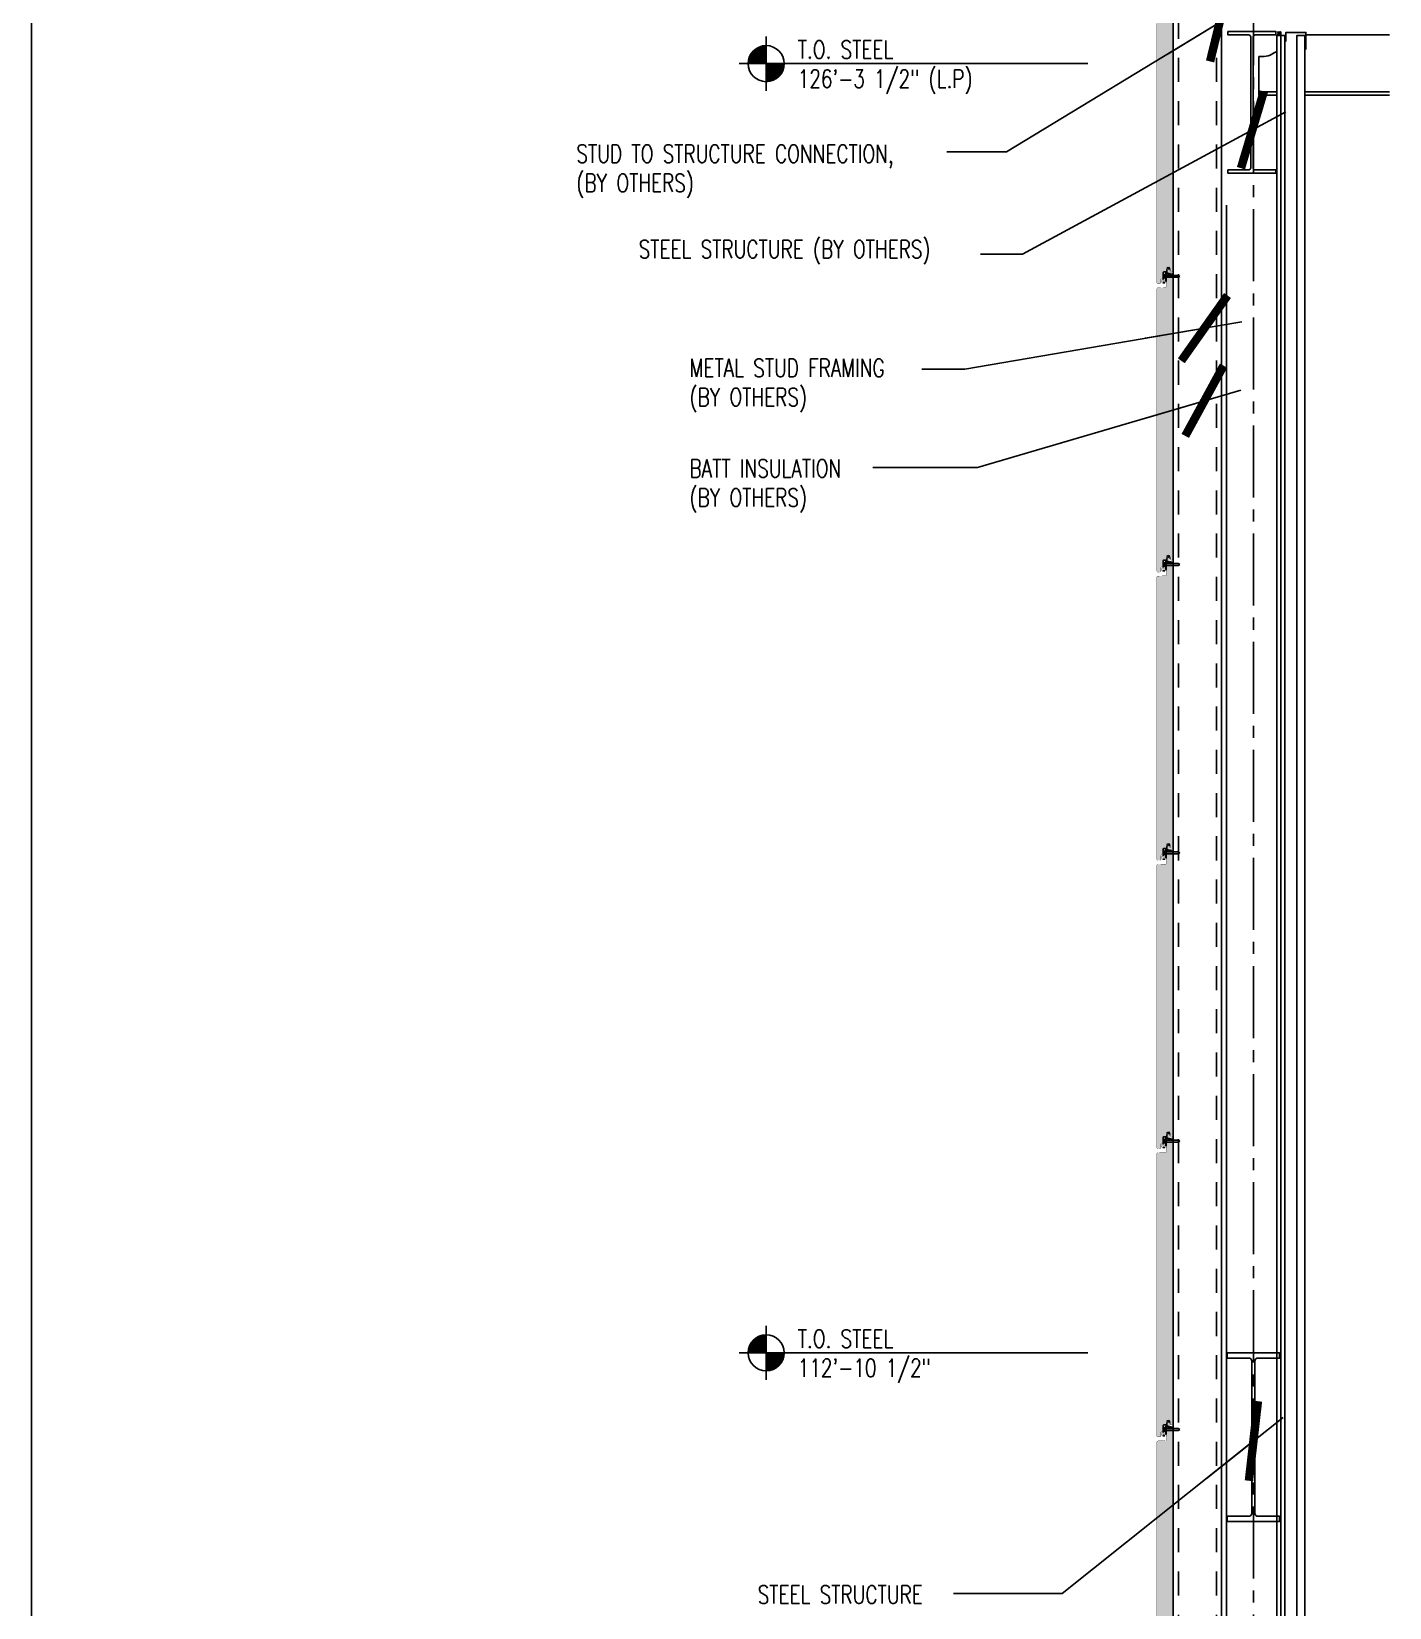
# Model space of a CAD drawing. Header units: inches. Extents: x 0 to 10293, y 0 to 4182.
# Drawn here: x 0 to 169.6, y 3447.3 to 3644.1 of the extents above; entities that cross this region are included whole.
import ezdxf

# ---------------------------------------------------------------- set-up
doc = ezdxf.new("R2010")
doc.units = ezdxf.units.IN
doc.header["$LTSCALE"] = 48
doc.header["$MEASUREMENT"] = 0
doc.linetypes.add('CENTER2', pattern=[1.125, 0.75, -0.125, 0.125, -0.125])
doc.linetypes.add('HIDDEN3', pattern=[0.1125, 0.0625, -0.05])
doc.layers.add('NONE', color=7, linetype='Continuous')
doc.layers.add('PANEL', color=1, linetype='Continuous')
doc.styles.add('NOTATION', font='romans.shx', dxfattribs={"width": 0.75})
doc.dimstyles.new('AVANT$7', dxfattribs={"dimscale": 96, "dimtxt": 0.09375, "dimasz": 0.078125, "dimexe": 0.0625, "dimexo": 0.046875, "dimgap": 0.03125, "dimtad": 0, "dimdec": 3, "dimrnd": 0.125, "dimzin": 15, "dimdsep": 46, "dimlunit": 4, "dimtxsty": 'NOTATION', "dimblk1": 'AVATICK', "dimblk2": 'AVATICK', "dimsah": 1, "dimcen": 0.0625, "dimdle": 0.09375, "dimclrd": 256, "dimclre": 256, "dimclrt": 11, "dimaunit": 1, "dimadec": 0, "dimazin": 0, "dimtfac": 1.5, "dimtdec": 3, "dimtix": 1, "dimtmove": 1, "dimatfit": 3, "dimldrblk": 'AVATICK', "dimfxl": 0, "dimtvp": 1.25, "dimfrac": 2, "dimtolj": 1, "dimtzin": 15, "dimarcsym": 0})

# ---------------------------------------------------------------- blocks, each defined once
blk = doc.blocks.new('W21x57')
at = {"layer": 'NONE', "color": 5, "linetype": 'Continuous', "flags": 128}
blk.add_lwpolyline([(-3.2775, 21.06), (3.2775, 21.06), (3.2775, 20.41), (0.556875, 20.41, 0.4142135624), (0.2025, 20.055625), (0.2025, 1.004375, 0.4142135624), (0.556875, 0.65), (3.2775, 0.65), (3.2775, 0), (-3.2775, 0), (-3.2775, 0.65), (-0.556875, 0.65, 0.4142135624), (-0.2025, 1.004375), (-0.2025, 20.055625, 0.4142135624), (-0.556875, 20.41), (-3.2775, 20.41), (-3.2775, 21.06)], format="xyb", close=True, dxfattribs=at)
blk = doc.blocks.new('W18x35')
at = {"layer": 'NONE', "color": 5, "linetype": 'Continuous', "flags": 128}
blk.add_lwpolyline([(-3, 17.7), (3, 17.7), (3, 17.275), (0.4125, 17.275, 0.41421356), (0.15, 17.0125), (0.15, 0.6875, 0.41421356), (0.4125, 0.425), (3, 0.425), (3, 0), (-3, 0), (-3, 0.425), (-0.4125, 0.425, 0.41421356), (-0.15, 0.6875), (-0.15, 17.0125, 0.41421356), (-0.4125, 17.275), (-3, 17.275), (-3, 17.7)], format="xyb", close=True, dxfattribs=at)
blk = doc.blocks.new('AVATICK')
blk.add_line((-1, 0), (0.631, 0))
at = {"const_width": 0.141}
blk.add_lwpolyline([(0.471, 0.471), (-0.471, -0.471)], dxfattribs=at)
blk = doc.blocks.new('A$C3CA05C21')
at = {"layer": 'PANEL', "const_width": 0.03}
blk.add_lwpolyline([(0.79, 0), (0.79, 1.1, 0.061321), (0.78, 1.15), (0.75, 1.29, -0.061321), (0.74, 1.34), (0.74, 2.6, -0.061321), (0.75, 2.64), (0.78, 2.78, 0.069532), (0.79, 2.84), (0.79, 4.69, 0.414214), (0.57, 4.9), (0.41, 4.9, -0.414214), (0.38, 4.94), (0.38, 5.31, 0.520517), (0.26, 5.4), (0.01, 5.31)], format="xyb", dxfattribs=at)

msp = doc.modelspace()

# ---------------------------------------------------------------- hatches: boundary and pattern name
h = msp.add_hatch()
h.set_pattern_fill('AR-CONC', color=256, scale=2, style=0)
h.set_pattern_definition([(50, (-1309.926, 802.822), (14.345204, -1.255043), [1.5, -16.5]), (355, (-1309.926, 802.822), (-2.77503, 15.04384), [1.2, -13.2]), (100.4514, (-1308.73, 802.717), (11.57019, 13.78879), [1.274804, -14.02284]), (46.1842, (-1309.926, 806.822), (21.34482, -3.31038), [2.25, -24.75]), (96.6356, (-1308.147, 806.546), (18.69325, 19.48236), [1.9122, -21.03426]), (351.1842, (-1309.926, 806.822), (18.69324, 19.48237), [1.8, -19.8]), (21, (-1307.926, 805.822), (11.93814, -8.052378), [1.5, -16.5]), (326, (-1307.926, 805.822), (4.86631, 14.503), [1.2, -13.2]), (71.4514, (-1306.931, 805.15), (16.80445, 6.45061), [1.274804, -14.02284]), (37.5, (-1309.926, 802.8216), (0.243197, 6.657877), [0, -13.04, 0, -13.4, 0, -13.25]), (7.5, (-1309.926, 802.8216), (5.26139, 7.888234), [0, -7.64, 0, -12.74, 0, -5.05]), (327.5, (-1314.386, 802.8216), (10.676449, -0.451097), [0, -5, 0, -15.6, 0, -20.7]), (317.5, (-1316.386, 802.822), (11.663723, 2.0021), [0, -6.5, 0, -10.36, 0, -14.7])])
h.paths.add_polyline_path([(142.24028, 3324.56982), (141.76688, 3324.56982), (141.76688, 3324.46982), (141.57888, 3324.56982), (141.06515, 3324.56982), (141.06515, 3324.57866), (140.81946, 3324.57866), (140.56515, 3324.56982), (140.56515, 3324.57866), (125.08818, 3324.57866), (125.08818, 3320.57866), (142.24028, 3320.57866)])
h.paths.add_polyline_path([(141.41528, 3656.22005), (141.41528, 3323.17866), (149.81528, 3323.17866), (149.81528, 3656.22005)], flags=9)
h.paths.add_polyline_path([(169.61378, 3260.57866), (169.61378, 3276.57866), (159.0529, 3276.57866), (159.0529, 3324.57866), (142.61528, 3324.57866), (142.61528, 3276.57866), (133.0529, 3276.57866), (133.0529, 3260.57866)])
h = msp.add_hatch()
h.set_pattern_fill('AR-SAND', color=256, scale=0.25, style=0)
h.set_pattern_definition([(37.5, (125.98773, 3601.65524), (-0.0157483, 0.481706), [0, -0.38, 0, -0.425, 0, -0.40625]), (7.5, (125.98773, 3601.65524), (0.442444, 0.7055365), [0, -0.205, 0, -0.3425, 0, -0.13125]), (327.5, (125.68023, 3601.65524), (0.7785355, 0.0014148), [0, -0.125, 0, -0.45, 0, -0.5875]), (317.5, (125.6802, 3601.65524), (0.751532, 0.219419), [0, -0.0625, 0, -0.295, 0, -0.3375])])
h.paths.add_polyline_path([(142.56823, 3645.07178), (142.56823, 3646.14195, 0.061321355), (142.56169, 3646.19507), (142.52135, 3646.35641), (142.52135, 3647.6651), (142.56246, 3647.82952, 0.053119255), (142.56779, 3647.87009), (142.56779, 3649.72998, 0.414213562), (142.34979, 3649.94798), (142.16157, 3649.94798), (142.16157, 3650.35493, 0.520516937), (142.03677, 3650.44232), (141.79318, 3650.35371, -0.127242377), (141.78306, 3649.80311), (141.75315, 3649.53678), (141.75315, 3648.85589), (141.75315, 3648.20208, -0.404026226), (141.66243, 3648.10814), (140.68482, 3648.074, 0.404026226), (140.56515, 3647.95008), (140.56515, 3645.03996), (140.56515, 3612.69821, 0.424426586), (140.69346, 3612.57428), (140.94546, 3612.58304, 0.404073765), (141.06515, 3612.70697), (141.06515, 3613.14932, -1), (141.28415, 3613.14932), (141.28415, 3612.99542, 0.199694813), (141.32073, 3612.90747, 2.248166221), (141.35915, 3612.94781), (141.35915, 3613.12707), (141.35915, 3613.97635, -0.414213562), (141.45315, 3614.07035), (141.67801, 3614.07035, 0.305086737), (141.75529, 3614.18521), (141.75529, 3614.63471), (142.19529, 3614.63471), (142.19279, 3614.63275), (142.19279, 3614.24964, 0.001348218), (142.19431, 3614.24988, 0.435128231), (142.33704, 3614.07358, 0.431447291), (142.56779, 3614.29121)])
h = msp.add_hatch()
h.set_pattern_fill('AR-SAND', color=256, scale=0.25, style=0)
h.set_pattern_definition([(37.5, (125.98773, 3565.65524), (-0.0157483, 0.481706), [0, -0.38, 0, -0.425, 0, -0.40625]), (7.5, (125.98773, 3565.65524), (0.442444, 0.7055365), [0, -0.205, 0, -0.3425, 0, -0.13125]), (327.5, (125.68023, 3565.65524), (0.7785355, 0.0014148), [0, -0.125, 0, -0.45, 0, -0.5875]), (317.5, (125.6802, 3565.65524), (0.751532, 0.219419), [0, -0.0625, 0, -0.295, 0, -0.3375])])
h.paths.add_polyline_path([(142.56823, 3609.07178), (142.56823, 3610.14195, 0.061321355), (142.56169, 3610.19507), (142.52135, 3610.35641), (142.52135, 3611.6651), (142.56246, 3611.82952, 0.053119255), (142.56779, 3611.87009), (142.56779, 3613.72998, 0.414213562), (142.34979, 3613.94798), (142.16157, 3613.94798), (142.16157, 3614.35493, 0.520516937), (142.03677, 3614.44232), (141.79318, 3614.35371, -0.127242377), (141.78306, 3613.80311), (141.75315, 3613.53678), (141.75315, 3612.85589), (141.75315, 3612.20208, -0.404026226), (141.66243, 3612.10814), (140.68482, 3612.074, 0.404026226), (140.56515, 3611.95008), (140.56515, 3609.03996), (140.56515, 3576.69821, 0.424426586), (140.69346, 3576.57428), (140.94546, 3576.58304, 0.404073765), (141.06515, 3576.70697), (141.06515, 3577.14932, -1), (141.28415, 3577.14932), (141.28415, 3576.99542, 0.199694813), (141.32073, 3576.90747, 2.248166221), (141.35915, 3576.94781), (141.35915, 3577.12707), (141.35915, 3577.97635, -0.414213562), (141.45315, 3578.07035), (141.67801, 3578.07035, 0.305086737), (141.75529, 3578.18521), (141.75529, 3578.63471), (142.19529, 3578.63471), (142.19279, 3578.63275), (142.19279, 3578.24964, 0.001348218), (142.19431, 3578.24988, 0.435128231), (142.33704, 3578.07358, 0.431447291), (142.56779, 3578.29121)])
h = msp.add_hatch()
h.set_pattern_fill('AR-SAND', color=256, scale=0.25, style=0)
h.set_pattern_definition([(37.5, (125.98773, 3529.65524), (-0.0157483, 0.481706), [0, -0.38, 0, -0.425, 0, -0.40625]), (7.5, (125.98773, 3529.65524), (0.442444, 0.7055365), [0, -0.205, 0, -0.3425, 0, -0.13125]), (327.5, (125.68023, 3529.65524), (0.7785355, 0.0014148), [0, -0.125, 0, -0.45, 0, -0.5875]), (317.5, (125.6802, 3529.65524), (0.751532, 0.219419), [0, -0.0625, 0, -0.295, 0, -0.3375])])
h.paths.add_polyline_path([(142.56823, 3573.07178), (142.56823, 3574.14195, 0.061321355), (142.56169, 3574.19507), (142.52135, 3574.35641), (142.52135, 3575.6651), (142.56246, 3575.82952, 0.053119255), (142.56779, 3575.87009), (142.56779, 3577.72998, 0.414213562), (142.34979, 3577.94798), (142.16157, 3577.94798), (142.16157, 3578.35493, 0.520516937), (142.03677, 3578.44232), (141.79318, 3578.35371, -0.127242377), (141.78306, 3577.80311), (141.75315, 3577.53678), (141.75315, 3576.85589), (141.75315, 3576.20208, -0.404026226), (141.66243, 3576.10814), (140.68482, 3576.074, 0.404026226), (140.56515, 3575.95008), (140.56515, 3573.03996), (140.56515, 3540.69821, 0.424426586), (140.69346, 3540.57428), (140.94546, 3540.58304, 0.404073765), (141.06515, 3540.70697), (141.06515, 3541.14932, -1), (141.28415, 3541.14932), (141.28415, 3540.99542, 0.199694813), (141.32073, 3540.90747, 2.248166221), (141.35915, 3540.94781), (141.35915, 3541.12707), (141.35915, 3541.97635, -0.414213562), (141.45315, 3542.07035), (141.67801, 3542.07035, 0.305086737), (141.75529, 3542.18521), (141.75529, 3542.63471), (142.19529, 3542.63471), (142.19279, 3542.63275), (142.19279, 3542.24964, 0.001348218), (142.19431, 3542.24988, 0.435128231), (142.33704, 3542.07358, 0.431447291), (142.56779, 3542.29121)])
h = msp.add_hatch()
h.set_pattern_fill('AR-SAND', color=256, scale=0.25, style=0)
h.set_pattern_definition([(37.5, (125.98773, 3493.65524), (-0.0157483, 0.481706), [0, -0.38, 0, -0.425, 0, -0.40625]), (7.5, (125.98773, 3493.65524), (0.442444, 0.7055365), [0, -0.205, 0, -0.3425, 0, -0.13125]), (327.5, (125.68023, 3493.65524), (0.7785355, 0.0014148), [0, -0.125, 0, -0.45, 0, -0.5875]), (317.5, (125.6802, 3493.65524), (0.751532, 0.219419), [0, -0.0625, 0, -0.295, 0, -0.3375])])
h.paths.add_polyline_path([(142.56823, 3537.07178), (142.56823, 3538.14195, 0.061321355), (142.56169, 3538.19507), (142.52135, 3538.35641), (142.52135, 3539.6651), (142.56246, 3539.82952, 0.053119255), (142.56779, 3539.87009), (142.56779, 3541.72998, 0.414213562), (142.34979, 3541.94798), (142.16157, 3541.94798), (142.16157, 3542.35493, 0.520516937), (142.03677, 3542.44232), (141.79318, 3542.35371, -0.127242377), (141.78306, 3541.80311), (141.75315, 3541.53678), (141.75315, 3540.85589), (141.75315, 3540.20208, -0.404026226), (141.66243, 3540.10814), (140.68482, 3540.074, 0.404026226), (140.56515, 3539.95008), (140.56515, 3537.03996), (140.56515, 3504.69821, 0.424426586), (140.69346, 3504.57428), (140.94546, 3504.58304, 0.404073765), (141.06515, 3504.70697), (141.06515, 3505.14932, -1), (141.28415, 3505.14932), (141.28415, 3504.99542, 0.199694813), (141.32073, 3504.90747, 2.248166221), (141.35915, 3504.94781), (141.35915, 3505.12707), (141.35915, 3505.97635, -0.414213562), (141.45315, 3506.07035), (141.67801, 3506.07035, 0.305086737), (141.75529, 3506.18521), (141.75529, 3506.63471), (142.19529, 3506.63471), (142.19279, 3506.63275), (142.19279, 3506.24964, 0.001348218), (142.19431, 3506.24988, 0.435128231), (142.33704, 3506.07358, 0.431447291), (142.56779, 3506.29121)])
h = msp.add_hatch()
h.set_pattern_fill('AR-SAND', color=256, scale=0.25, style=0)
h.set_pattern_definition([(37.5, (125.98773, 3457.65524), (-0.0157483, 0.481706), [0, -0.38, 0, -0.425, 0, -0.40625]), (7.5, (125.98773, 3457.65524), (0.442444, 0.7055365), [0, -0.205, 0, -0.3425, 0, -0.13125]), (327.5, (125.68023, 3457.65524), (0.7785355, 0.0014148), [0, -0.125, 0, -0.45, 0, -0.5875]), (317.5, (125.6802, 3457.65524), (0.751532, 0.219419), [0, -0.0625, 0, -0.295, 0, -0.3375])])
h.paths.add_polyline_path([(142.56823, 3501.07178), (142.56823, 3502.14195, 0.061321355), (142.56169, 3502.19507), (142.52135, 3502.35641), (142.52135, 3503.6651), (142.56246, 3503.82952, 0.053119255), (142.56779, 3503.87009), (142.56779, 3505.72998, 0.414213562), (142.34979, 3505.94798), (142.16157, 3505.94798), (142.16157, 3506.35493, 0.520516937), (142.03677, 3506.44232), (141.79318, 3506.35371, -0.127242377), (141.78306, 3505.80311), (141.75315, 3505.53678), (141.75315, 3504.85589), (141.75315, 3504.20208, -0.404026226), (141.66243, 3504.10814), (140.68482, 3504.074, 0.404026226), (140.56515, 3503.95008), (140.56515, 3501.03996), (140.56515, 3468.69821, 0.424426586), (140.69346, 3468.57428), (140.94546, 3468.58304, 0.404073765), (141.06515, 3468.70697), (141.06515, 3469.14932, -1), (141.28415, 3469.14932), (141.28415, 3468.99542, 0.199694813), (141.32073, 3468.90747, 2.248166221), (141.35915, 3468.94781), (141.35915, 3469.12707), (141.35915, 3469.97635, -0.414213562), (141.45315, 3470.07035), (141.67801, 3470.07035, 0.305086737), (141.75529, 3470.18521), (141.75529, 3470.63471), (142.19529, 3470.63471), (142.19279, 3470.63275), (142.19279, 3470.24964, 0.001348218), (142.19431, 3470.24988, 0.435128231), (142.33704, 3470.07358, 0.431447291), (142.56779, 3470.29121)])
h = msp.add_hatch()
h.set_pattern_fill('AR-SAND', color=256, scale=0.25, style=0)
h.set_pattern_definition([(37.5, (125.98773, 3421.65524), (-0.0157483, 0.481706), [0, -0.38, 0, -0.425, 0, -0.40625]), (7.5, (125.98773, 3421.65524), (0.442444, 0.7055365), [0, -0.205, 0, -0.3425, 0, -0.13125]), (327.5, (125.68023, 3421.65524), (0.7785355, 0.0014148), [0, -0.125, 0, -0.45, 0, -0.5875]), (317.5, (125.6802, 3421.65524), (0.751532, 0.219419), [0, -0.0625, 0, -0.295, 0, -0.3375])])
h.paths.add_polyline_path([(142.56823, 3465.07178), (142.56823, 3466.14195, 0.061321355), (142.56169, 3466.19507), (142.52135, 3466.35641), (142.52135, 3467.6651), (142.56246, 3467.82952, 0.053119255), (142.56779, 3467.87009), (142.56779, 3469.72998, 0.414213562), (142.34979, 3469.94798), (142.16157, 3469.94798), (142.16157, 3470.35493, 0.520516937), (142.03677, 3470.44232), (141.79318, 3470.35371, -0.127242377), (141.78306, 3469.80311), (141.75315, 3469.53678), (141.75315, 3468.85589), (141.75315, 3468.20208, -0.404026226), (141.66243, 3468.10814), (140.68482, 3468.074, 0.404026226), (140.56515, 3467.95008), (140.56515, 3465.03996), (140.56515, 3432.69821, 0.424426586), (140.69346, 3432.57428), (140.94546, 3432.58304, 0.404073765), (141.06515, 3432.70697), (141.06515, 3433.14932, -1), (141.28415, 3433.14932), (141.28415, 3432.99542, 0.199694813), (141.32073, 3432.90747, 2.248166221), (141.35915, 3432.94781), (141.35915, 3433.12707), (141.35915, 3433.97635, -0.414213562), (141.45315, 3434.07035), (141.67801, 3434.07035, 0.305086737), (141.75529, 3434.18521), (141.75529, 3434.63471), (142.19529, 3434.63471), (142.19279, 3434.63275), (142.19279, 3434.24964, 0.001348218), (142.19431, 3434.24988, 0.435128231), (142.33704, 3434.07358, 0.431447291), (142.56779, 3434.29121)])

# ---------------------------------------------------------------- linework, layer by layer
at = {"linetype": 'CENTER2', "ltscale": 0.25}
msp.add_line((152.61203, 3234.88357), (152.61203, 3736.34987), dxfattribs=at)
at = {"linetype": 'HIDDEN3'}
for p, q in [((143.24028, 3324.57866), (143.24028, 3720.57904)), ((147.99028, 3324.57866), (147.99028, 3720.57904))]:
    msp.add_line(p, q, dxfattribs=at)
for p, q in [((148.61528, 3326.07866), (148.61528, 3719.07904)), ((142.61528, 3326.07866), (142.61528, 3707.07904)), ((91.75161, 3643.44305), (91.75161, 3636.68765)), ((169.61378, 3643.67866), (159.1779, 3643.67866)), ((89.6286, 3640.81595), (91.75161, 3640.81595)), ((89.66414, 3640.90978), (91.75161, 3640.90978)), ((89.70459, 3641.0036), (91.75161, 3641.0036)), ((89.75026, 3641.09743), (91.75161, 3641.09743)), ((89.8015, 3641.19125), (91.75161, 3641.19125)), ((89.85877, 3641.28508), (91.75161, 3641.28508)), ((89.92263, 3641.3789), (91.75161, 3641.3789)), ((89.9938, 3641.47273), (91.75161, 3641.47273)), ((90.07322, 3641.56655), (91.75161, 3641.56655)), ((90.16212, 3641.66038), (91.75161, 3641.66038)), ((90.26219, 3641.7542), (91.75161, 3641.7542)), ((90.37587, 3641.84803), (91.75161, 3641.84803)), ((90.50688, 3641.94185), (91.75161, 3641.94185)), ((90.66147, 3642.03568), (91.75161, 3642.03568)), ((90.85168, 3642.1295), (91.75161, 3642.1295)), ((91.10838, 3642.22333), (91.75161, 3642.22333)), ((153.30278, 3636.54866), (153.30278, 3640.95154)), ((153.70066, 3640.95154), (153.30278, 3640.95154)), ((88.37391, 3640.06535), (95.12931, 3640.06535)), ((89.50177, 3640.15918), (91.75161, 3640.15918)), ((89.50765, 3640.253), (91.75161, 3640.253)), ((89.51748, 3640.34683), (91.75161, 3640.34683)), ((89.53131, 3640.44065), (91.75161, 3640.44065)), ((89.54922, 3640.53448), (91.75161, 3640.53448)), ((89.57132, 3640.6283), (91.75161, 3640.6283)), ((89.59772, 3640.72213), (91.75161, 3640.72213)), ((91.75161, 3640.06535), (94.00341, 3640.06535)), ((91.75161, 3640.06535), (94.00341, 3640.06535)), ((94.00146, 3639.97153), (91.75161, 3639.97153)), ((93.99558, 3639.8777), (91.75161, 3639.8777)), ((93.98575, 3639.78388), (91.75161, 3639.78388)), ((93.97192, 3639.69005), (91.75161, 3639.69005)), ((93.954, 3639.59623), (91.75161, 3639.59623)), ((93.93191, 3639.5024), (91.75161, 3639.5024)), ((93.90551, 3639.40858), (91.75161, 3639.40858)), ((93.87463, 3639.31475), (91.75161, 3639.31475)), ((93.83909, 3639.22093), (91.75161, 3639.22093)), ((93.79863, 3639.1271), (91.75161, 3639.1271)), ((93.75297, 3639.03328), (91.75161, 3639.03328)), ((93.70173, 3638.93945), (91.75161, 3638.93945)), ((93.64446, 3638.84563), (91.75161, 3638.84563)), ((95.12931, 3640.06535), (131.94424, 3640.06535)), ((93.5806, 3638.7518), (91.75161, 3638.7518)), ((93.50942, 3638.65798), (91.75161, 3638.65798)), ((93.43001, 3638.56415), (91.75161, 3638.56415)), ((93.34111, 3638.47033), (91.75161, 3638.47033)), ((93.24104, 3638.3765), (91.75161, 3638.3765)), ((93.12736, 3638.28268), (91.75161, 3638.28268)), ((92.99634, 3638.18885), (91.75161, 3638.18885)), ((92.84176, 3638.09503), (91.75161, 3638.09503)), ((92.65155, 3638.0012), (91.75161, 3638.0012)), ((92.39485, 3637.90738), (91.75161, 3637.90738)), ((153.30278, 3636.54866), (153.30278, 3636.14866)), ((155.5529, 3636.54866), (153.30278, 3636.54866)), ((155.5529, 3636.14866), (153.30278, 3636.14866)), ((155.5529, 3636.72091), (155.5529, 3332.191)), ((156.0529, 3636.72091), (156.0529, 3332.191)), ((156.5529, 3636.72091), (156.5529, 3332.191)), ((158.0529, 3636.72091), (158.0529, 3332.191)), ((159.0529, 3636.72091), (159.0529, 3332.191)), ((169.61378, 3636.54866), (159.0529, 3636.54866)), ((169.61378, 3636.14866), (159.0529, 3636.14866)), ((149.24028, 3324.82866), (149.24028, 3622.39595)), ((141.43839, 3613.66019), (141.43839, 3613.35344)), ((141.46663, 3613.71132), (141.62839, 3613.71132)), ((141.46663, 3613.60907), (141.62839, 3613.60907)), ((141.46663, 3613.40457), (141.62839, 3613.40457)), ((141.46663, 3613.30232), (141.62839, 3613.30232)), ((141.62839, 3613.71132), (141.62839, 3613.30232)), ((141.89623, 3614.47995), (142.08879, 3614.63071)), ((141.89935, 3614.56177), (141.98741, 3614.63071)), ((141.91174, 3614.41272), (142.17987, 3614.62264)), ((142.05107, 3614.44242), (142.19018, 3614.55134)), ((142.13017, 3614.42497), (142.20808, 3614.48597)), ((142.15893, 3614.36812), (142.20808, 3614.40659)), ((142.15893, 3614.28874), (142.20763, 3614.32687)), ((141.31997, 3612.73564), (141.57, 3612.74456)), ((141.31997, 3612.73564), (141.57, 3612.74456)), ((141.571, 3612.71481), (141.32096, 3612.70622)), ((141.571, 3612.71481), (141.32096, 3612.70622)), ((141.89623, 3578.47995), (142.08879, 3578.63071)), ((141.89935, 3578.56177), (141.98741, 3578.63071)), ((141.91174, 3578.41272), (142.17987, 3578.62264)), ((142.05107, 3578.44242), (142.19018, 3578.55134)), ((142.13017, 3578.42497), (142.20808, 3578.48597)), ((142.15893, 3578.36812), (142.20808, 3578.40659)), ((142.15893, 3578.28874), (142.20763, 3578.32687)), ((141.31997, 3576.73564), (141.57, 3576.74456)), ((141.31997, 3576.73564), (141.57, 3576.74456)), ((141.571, 3576.71481), (141.32096, 3576.70622)), ((141.571, 3576.71481), (141.32096, 3576.70622)), ((141.43839, 3577.66019), (141.43839, 3577.35344)), ((141.46663, 3577.71132), (141.62839, 3577.71132)), ((141.46663, 3577.60907), (141.62839, 3577.60907)), ((141.46663, 3577.40457), (141.62839, 3577.40457)), ((141.46663, 3577.30232), (141.62839, 3577.30232)), ((141.62839, 3577.71132), (141.62839, 3577.30232)), ((141.89623, 3542.47995), (142.08879, 3542.63071)), ((141.89935, 3542.56177), (141.98741, 3542.63071)), ((141.91174, 3542.41272), (142.17987, 3542.62264)), ((142.05107, 3542.44242), (142.19018, 3542.55134)), ((142.13017, 3542.42497), (142.20808, 3542.48597)), ((142.15893, 3542.36812), (142.20808, 3542.40659)), ((141.31997, 3540.73564), (141.57, 3540.74456)), ((141.31997, 3540.73564), (141.57, 3540.74456)), ((141.571, 3540.71481), (141.32096, 3540.70622)), ((141.571, 3540.71481), (141.32096, 3540.70622)), ((141.43839, 3541.66019), (141.43839, 3541.35344)), ((141.46663, 3541.71132), (141.62839, 3541.71132)), ((141.46663, 3541.60907), (141.62839, 3541.60907)), ((141.46663, 3541.40457), (141.62839, 3541.40457)), ((141.46663, 3541.30232), (141.62839, 3541.30232)), ((141.62839, 3541.71132), (141.62839, 3541.30232)), ((142.15893, 3542.28874), (142.20763, 3542.32687)), ((141.43839, 3505.66019), (141.43839, 3505.35344)), ((141.46663, 3505.71132), (141.62839, 3505.71132)), ((141.46663, 3505.60907), (141.62839, 3505.60907)), ((141.46663, 3505.40457), (141.62839, 3505.40457)), ((141.46663, 3505.30232), (141.62839, 3505.30232)), ((141.62839, 3505.71132), (141.62839, 3505.30232)), ((141.89623, 3506.47995), (142.08879, 3506.63071)), ((141.89935, 3506.56177), (141.98741, 3506.63071)), ((141.91174, 3506.41272), (142.17987, 3506.62264)), ((142.05107, 3506.44242), (142.19018, 3506.55134)), ((142.13017, 3506.42497), (142.20808, 3506.48597)), ((142.15893, 3506.36812), (142.20808, 3506.40659)), ((142.15893, 3506.28874), (142.20763, 3506.32687)), ((141.31997, 3504.73564), (141.57, 3504.74456)), ((141.31997, 3504.73564), (141.57, 3504.74456)), ((141.571, 3504.71481), (141.32096, 3504.70622)), ((141.571, 3504.71481), (141.32096, 3504.70622)), ((91.75161, 3482.45636), (91.75161, 3475.70096)), ((89.53131, 3479.45396), (91.75161, 3479.45396)), ((89.54922, 3479.54779), (91.75161, 3479.54779)), ((89.57132, 3479.64161), (91.75161, 3479.64161)), ((89.59772, 3479.73544), (91.75161, 3479.73544)), ((89.6286, 3479.82926), (91.75161, 3479.82926)), ((89.66414, 3479.92309), (91.75161, 3479.92309)), ((89.70459, 3480.01691), (91.75161, 3480.01691)), ((89.75026, 3480.11074), (91.75161, 3480.11074)), ((89.8015, 3480.20456), (91.75161, 3480.20456)), ((89.85877, 3480.29839), (91.75161, 3480.29839)), ((89.92263, 3480.39221), (91.75161, 3480.39221)), ((89.9938, 3480.48604), (91.75161, 3480.48604)), ((90.07322, 3480.57986), (91.75161, 3480.57986)), ((90.16212, 3480.67369), (91.75161, 3480.67369)), ((90.26219, 3480.76751), (91.75161, 3480.76751)), ((90.37587, 3480.86134), (91.75161, 3480.86134)), ((90.50688, 3480.95516), (91.75161, 3480.95516)), ((90.66147, 3481.04899), (91.75161, 3481.04899)), ((90.85168, 3481.14281), (91.75161, 3481.14281)), ((91.10838, 3481.23664), (91.75161, 3481.23664)), ((88.37391, 3479.07866), (95.12931, 3479.07866)), ((89.50177, 3479.17249), (91.75161, 3479.17249)), ((89.50765, 3479.26631), (91.75161, 3479.26631)), ((89.51748, 3479.36014), (91.75161, 3479.36014)), ((91.75161, 3479.07866), (94.00341, 3479.07866)), ((91.75161, 3479.07866), (94.00341, 3479.07866)), ((94.00146, 3478.98484), (91.75161, 3478.98484)), ((93.99558, 3478.89101), (91.75161, 3478.89101)), ((93.98575, 3478.79719), (91.75161, 3478.79719)), ((93.97192, 3478.70336), (91.75161, 3478.70336)), ((93.954, 3478.60954), (91.75161, 3478.60954)), ((93.93191, 3478.51571), (91.75161, 3478.51571)), ((93.90551, 3478.42189), (91.75161, 3478.42189)), ((93.87463, 3478.32806), (91.75161, 3478.32806)), ((93.83909, 3478.23424), (91.75161, 3478.23424)), ((93.79863, 3478.14041), (91.75161, 3478.14041)), ((93.75297, 3478.04659), (91.75161, 3478.04659)), ((93.70173, 3477.95276), (91.75161, 3477.95276)), ((93.64446, 3477.85894), (91.75161, 3477.85894)), ((93.5806, 3477.76511), (91.75161, 3477.76511)), ((93.50942, 3477.67129), (91.75161, 3477.67129)), ((93.43001, 3477.57746), (91.75161, 3477.57746)), ((93.34111, 3477.48364), (91.75161, 3477.48364)), ((95.12931, 3479.07866), (131.94424, 3479.07866)), ((93.24104, 3477.38981), (91.75161, 3477.38981)), ((93.12736, 3477.29599), (91.75161, 3477.29599)), ((92.99634, 3477.20216), (91.75161, 3477.20216)), ((92.84176, 3477.10834), (91.75161, 3477.10834)), ((92.65155, 3477.01451), (91.75161, 3477.01451)), ((92.39485, 3476.92069), (91.75161, 3476.92069)), ((141.43839, 3469.66019), (141.43839, 3469.35344)), ((141.46663, 3469.71132), (141.62839, 3469.71132)), ((141.46663, 3469.60907), (141.62839, 3469.60907)), ((141.62839, 3469.71132), (141.62839, 3469.30232)), ((141.89623, 3470.47995), (142.08879, 3470.63071)), ((141.89935, 3470.56177), (141.98741, 3470.63071)), ((141.91174, 3470.41272), (142.17987, 3470.62264)), ((142.05107, 3470.44242), (142.19018, 3470.55134)), ((142.13017, 3470.42497), (142.20808, 3470.48597)), ((142.15893, 3470.36812), (142.20808, 3470.40659)), ((142.15893, 3470.28874), (142.20763, 3470.32687)), ((141.31997, 3468.73564), (141.57, 3468.74456)), ((141.31997, 3468.73564), (141.57, 3468.74456)), ((141.571, 3468.71481), (141.32096, 3468.70622)), ((141.571, 3468.71481), (141.32096, 3468.70622)), ((141.46663, 3469.40457), (141.62839, 3469.40457)), ((141.46663, 3469.30232), (141.62839, 3469.30232))]:
    msp.add_line(p, q)
at = {"linetype": 'Continuous'}
for p, q in [((141.35915, 3613.12707), (141.35915, 3613.97635)), ((141.67801, 3614.07035), (141.45315, 3614.07035)), ((141.62839, 3613.62682), (141.6395, 3613.62682)), ((141.62839, 3613.38682), (141.6395, 3613.38682)), ((141.6395, 3613.83995), (141.6395, 3612.91289)), ((141.7175, 3612.91289), (141.7175, 3613.83995)), ((141.7175, 3613.62682), (143.22285, 3613.62682)), ((141.7175, 3613.38682), (143.22284, 3613.38682)), ((141.75669, 3613.86985), (142.49951, 3613.66647)), ((141.77729, 3613.94508), (142.52011, 3613.7417)), ((142.49951, 3613.66647), (142.52011, 3613.7417)), ((143.43718, 3613.50682), (143.22284, 3613.38682)), ((143.43718, 3613.50682), (143.22285, 3613.62682)), ((141.6395, 3612.91289), (141.7175, 3612.91289)), ((141.35915, 3577.12707), (141.35915, 3577.97635)), ((141.67801, 3578.07035), (141.45315, 3578.07035)), ((141.6395, 3577.83995), (141.6395, 3576.91289)), ((141.7175, 3576.91289), (141.7175, 3577.83995)), ((141.75669, 3577.86985), (142.49951, 3577.66647)), ((141.77729, 3577.94508), (142.52011, 3577.7417)), ((141.62839, 3577.62682), (141.6395, 3577.62682)), ((141.62839, 3577.38682), (141.6395, 3577.38682)), ((141.6395, 3576.91289), (141.7175, 3576.91289)), ((141.7175, 3577.62682), (143.22285, 3577.62682)), ((141.7175, 3577.38682), (143.22284, 3577.38682)), ((142.49951, 3577.66647), (142.52011, 3577.7417)), ((143.43718, 3577.50682), (143.22284, 3577.38682)), ((143.43718, 3577.50682), (143.22285, 3577.62682)), ((141.35915, 3541.12707), (141.35915, 3541.97635)), ((141.67801, 3542.07035), (141.45315, 3542.07035)), ((141.62839, 3541.62682), (141.6395, 3541.62682)), ((141.62839, 3541.38682), (141.6395, 3541.38682)), ((141.6395, 3541.83995), (141.6395, 3540.91289)), ((141.6395, 3540.91289), (141.7175, 3540.91289)), ((141.7175, 3540.91289), (141.7175, 3541.83995)), ((141.7175, 3541.62682), (143.22285, 3541.62682)), ((141.7175, 3541.38682), (143.22284, 3541.38682)), ((141.75669, 3541.86985), (142.49951, 3541.66647)), ((141.77729, 3541.94508), (142.52011, 3541.7417)), ((142.49951, 3541.66647), (142.52011, 3541.7417)), ((143.43718, 3541.50682), (143.22284, 3541.38682)), ((143.43718, 3541.50682), (143.22285, 3541.62682)), ((141.35915, 3505.12707), (141.35915, 3505.97635)), ((141.67801, 3506.07035), (141.45315, 3506.07035)), ((141.62839, 3505.62682), (141.6395, 3505.62682)), ((141.62839, 3505.38682), (141.6395, 3505.38682)), ((141.6395, 3505.83995), (141.6395, 3504.91289)), ((141.7175, 3504.91289), (141.7175, 3505.83995)), ((141.7175, 3505.62682), (143.22285, 3505.62682)), ((141.7175, 3505.38682), (143.22284, 3505.38682)), ((141.75669, 3505.86985), (142.49951, 3505.66647)), ((141.77729, 3505.94508), (142.52011, 3505.7417)), ((142.49951, 3505.66647), (142.52011, 3505.7417)), ((143.43718, 3505.50682), (143.22284, 3505.38682)), ((143.43718, 3505.50682), (143.22285, 3505.62682)), ((141.6395, 3504.91289), (141.7175, 3504.91289)), ((141.35915, 3469.12707), (141.35915, 3469.97635)), ((141.67801, 3470.07035), (141.45315, 3470.07035)), ((141.62839, 3469.62682), (141.6395, 3469.62682)), ((141.6395, 3469.83995), (141.6395, 3468.91289)), ((141.7175, 3468.91289), (141.7175, 3469.83995)), ((141.7175, 3469.62682), (143.22285, 3469.62682)), ((141.75669, 3469.86985), (142.49951, 3469.66647)), ((141.77729, 3469.94508), (142.52011, 3469.7417)), ((142.49951, 3469.66647), (142.52011, 3469.7417)), ((143.43718, 3469.50682), (143.22285, 3469.62682)), ((141.62839, 3469.38682), (141.6395, 3469.38682)), ((141.6395, 3468.91289), (141.7175, 3468.91289)), ((141.7175, 3469.38682), (143.22284, 3469.38682)), ((143.43718, 3469.50682), (143.22284, 3469.38682))]:
    msp.add_line(p, q, dxfattribs=at)
at = {"linetype": 'Continuous', "const_width": 0.03}
for points in [[(141.35915, 3613.12707), (141.35915, 3612.99542, 0.134971574), (141.36604, 3612.97037), (141.39035, 3612.92949, -1), (141.3259, 3612.89115), (141.30158, 3612.93202, -0.134971574), (141.28415, 3612.99542), (141.28415, 3613.14932, 1), (141.06515, 3613.14932), (141.06515, 3612.70697, -0.404073765), (140.94546, 3612.58304), (140.69346, 3612.57428, -0.424426586), (140.56515, 3612.69821), (140.56515, 3645.09937)], [(141.35915, 3577.12707), (141.35915, 3576.99542, 0.134971574), (141.36604, 3576.97037), (141.39035, 3576.92949, -1), (141.3259, 3576.89115), (141.30158, 3576.93202, -0.134971574), (141.28415, 3576.99542), (141.28415, 3577.14932, 1), (141.06515, 3577.14932), (141.06515, 3576.70697, -0.404073765), (140.94546, 3576.58304), (140.69346, 3576.57428, -0.424426586), (140.56515, 3576.69821), (140.56515, 3609.09937)], [(141.35915, 3541.12707), (141.35915, 3540.99542, 0.134971574), (141.36604, 3540.97037), (141.39035, 3540.92949, -1), (141.3259, 3540.89115), (141.30158, 3540.93202, -0.134971574), (141.28415, 3540.99542), (141.28415, 3541.14932, 1), (141.06515, 3541.14932), (141.06515, 3540.70697, -0.404073765), (140.94546, 3540.58304), (140.69346, 3540.57428, -0.424426586), (140.56515, 3540.69821), (140.56515, 3573.09937)], [(141.35915, 3505.12707), (141.35915, 3504.99542, 0.134971574), (141.36604, 3504.97037), (141.39035, 3504.92949, -1), (141.3259, 3504.89115), (141.30158, 3504.93202, -0.134971574), (141.28415, 3504.99542), (141.28415, 3505.14932, 1), (141.06515, 3505.14932), (141.06515, 3504.70697, -0.404073765), (140.94546, 3504.58304), (140.69346, 3504.57428, -0.424426586), (140.56515, 3504.69821), (140.56515, 3537.09937)], [(141.35915, 3469.12707), (141.35915, 3468.99542, 0.134971574), (141.36604, 3468.97037), (141.39035, 3468.92949, -1), (141.3259, 3468.89115), (141.30158, 3468.93202, -0.134971574), (141.28415, 3468.99542), (141.28415, 3469.14932, 1), (141.06515, 3469.14932), (141.06515, 3468.70697, -0.404073765), (140.94546, 3468.58304), (140.69346, 3468.57428, -0.424426586), (140.56515, 3468.69821), (140.56515, 3501.09937)], [(141.35915, 3433.12707), (141.35915, 3432.99542, 0.134971574), (141.36604, 3432.97037), (141.39035, 3432.92949, -1), (141.3259, 3432.89115), (141.30158, 3432.93202, -0.134971574), (141.28415, 3432.99542), (141.28415, 3433.14932, 1), (141.06515, 3433.14932), (141.06515, 3432.70697, -0.404073765), (140.94546, 3432.58304), (140.69346, 3432.57428, -0.424426586), (140.56515, 3432.69821), (140.56515, 3465.09937)]]:
    msp.add_lwpolyline(points, format="xyb", dxfattribs=at)
at = {"color": 1, "linetype": 'Continuous', "const_width": 0.03}
for points in [[(141.53654, 3614.06121), (141.63129, 3614.06121, 0.414213562), (141.75529, 3614.18521), (141.75529, 3614.60371, -0.414213562), (141.78629, 3614.63471), (142.16179, 3614.63471, -0.414213562), (142.19279, 3614.60371), (142.19279, 3614.22821, 0.414213562), (142.34779, 3614.07321), (142.34979, 3614.07321, 0.414213562), (142.56779, 3614.29121), (142.56823, 3645.07178)], [(141.53654, 3578.06121), (141.63129, 3578.06121, 0.414213562), (141.75529, 3578.18521), (141.75529, 3578.60371, -0.414213562), (141.78629, 3578.63471), (142.16179, 3578.63471, -0.414213562), (142.19279, 3578.60371), (142.19279, 3578.22821, 0.414213562), (142.34779, 3578.07321), (142.34979, 3578.07321, 0.414213562), (142.56779, 3578.29121), (142.56823, 3609.07178)], [(141.53654, 3542.06121), (141.63129, 3542.06121, 0.414213562), (141.75529, 3542.18521), (141.75529, 3542.60371, -0.414213562), (141.78629, 3542.63471), (142.16179, 3542.63471, -0.414213562), (142.19279, 3542.60371), (142.19279, 3542.22821, 0.414213562), (142.34779, 3542.07321), (142.34979, 3542.07321, 0.414213562), (142.56779, 3542.29121), (142.56823, 3573.07178)], [(141.53654, 3506.06121), (141.63129, 3506.06121, 0.414213562), (141.75529, 3506.18521), (141.75529, 3506.60371, -0.414213562), (141.78629, 3506.63471), (142.16179, 3506.63471, -0.414213562), (142.19279, 3506.60371), (142.19279, 3506.22821, 0.414213562), (142.34779, 3506.07321), (142.34979, 3506.07321, 0.414213562), (142.56779, 3506.29121), (142.56823, 3537.07178)], [(141.53654, 3470.06121), (141.63129, 3470.06121, 0.414213562), (141.75529, 3470.18521), (141.75529, 3470.60371, -0.414213562), (141.78629, 3470.63471), (142.16179, 3470.63471, -0.414213562), (142.19279, 3470.60371), (142.19279, 3470.22821, 0.414213562), (142.34779, 3470.07321), (142.34979, 3470.07321, 0.414213562), (142.56779, 3470.29121), (142.56823, 3501.07178)], [(141.53654, 3434.06121), (141.63129, 3434.06121, 0.414213562), (141.75529, 3434.18521), (141.75529, 3434.60371, -0.414213562), (141.78629, 3434.63471), (142.16179, 3434.63471, -0.414213562), (142.19279, 3434.60371), (142.19279, 3434.22821, 0.414213562), (142.34779, 3434.07321), (142.34979, 3434.07321, 0.414213562), (142.56779, 3434.29121), (142.56823, 3465.07178)]]:
    msp.add_lwpolyline(points, format="xyb", dxfattribs=at)
at = {"flags": 128}
for points in [[(155.5529, 3636.72091), (155.5529, 3643.58669), (156.0529, 3643.58669), (156.0529, 3636.72091)], [(156.0529, 3636.72091), (156.0529, 3643.58669), (156.5529, 3643.58669), (156.5529, 3636.72091)], [(156.6779, 3642.83461), (156.6779, 3643.95961), (159.1779, 3643.95961), (159.1779, 3641.83461)], [(159.0529, 3636.72091), (159.0529, 3643.58669), (158.0529, 3643.58669), (158.0529, 3636.72091)]]:
    msp.add_lwpolyline(points, dxfattribs=at)
for points, const_width in [([(141.5707, 3612.72978), (141.63345, 3612.73196, 0.404088187), (141.75315, 3612.85589), (141.75315, 3613.80478, -1.057535253), (141.78306, 3613.80311), (141.75315, 3613.53678)], 0.03), ([(141.5707, 3612.72978), (141.63345, 3612.73196, 0.404088187), (141.75315, 3612.85589), (141.75315, 3613.80478, -1.057535253), (141.78306, 3613.80311), (141.75315, 3613.53678)], 0.03), ([(141.75315, 3612.85589), (141.75315, 3612.20208, -0.404026226), (141.66243, 3612.10814), (140.68482, 3612.074, 0.404026226), (140.56515, 3611.95008), (140.56515, 3609.03996)], 0.031), ([(141.18933, 3612.87841), (141.21917, 3613.08123, 1.075844136), (141.12965, 3613.08778), (141.12965, 3612.84285, 0.424411955), (141.25795, 3612.71893), (141.3207, 3612.72111)], 0.03), ([(141.18933, 3612.87841), (141.21917, 3613.08123, 1.075844136), (141.12965, 3613.08778), (141.12965, 3612.84285, 0.424411955), (141.25795, 3612.71893), (141.3207, 3612.72111)], 0.03), ([(141.5707, 3576.72978), (141.63345, 3576.73196, 0.404088187), (141.75315, 3576.85589), (141.75315, 3577.80478, -1.057535253), (141.78306, 3577.80311), (141.75315, 3577.53678)], 0.03), ([(141.5707, 3576.72978), (141.63345, 3576.73196, 0.404088187), (141.75315, 3576.85589), (141.75315, 3577.80478, -1.057535253), (141.78306, 3577.80311), (141.75315, 3577.53678)], 0.03), ([(141.75315, 3576.85589), (141.75315, 3576.20208, -0.404026226), (141.66243, 3576.10814), (140.68482, 3576.074, 0.404026226), (140.56515, 3575.95008), (140.56515, 3573.03996)], 0.031), ([(141.18933, 3576.87841), (141.21917, 3577.08123, 1.075844136), (141.12965, 3577.08778), (141.12965, 3576.84285, 0.424411955), (141.25795, 3576.71893), (141.3207, 3576.72111)], 0.03), ([(141.18933, 3576.87841), (141.21917, 3577.08123, 1.075844136), (141.12965, 3577.08778), (141.12965, 3576.84285, 0.424411955), (141.25795, 3576.71893), (141.3207, 3576.72111)], 0.03), ([(141.75315, 3540.85589), (141.75315, 3540.20208, -0.404026226), (141.66243, 3540.10814), (140.68482, 3540.074, 0.404026226), (140.56515, 3539.95008), (140.56515, 3537.03996)], 0.031), ([(141.18933, 3540.87841), (141.21917, 3541.08123, 1.075844136), (141.12965, 3541.08778), (141.12965, 3540.84285, 0.424411955), (141.25795, 3540.71893), (141.3207, 3540.72111)], 0.03), ([(141.18933, 3540.87841), (141.21917, 3541.08123, 1.075844136), (141.12965, 3541.08778), (141.12965, 3540.84285, 0.424411955), (141.25795, 3540.71893), (141.3207, 3540.72111)], 0.03), ([(141.5707, 3540.72978), (141.63345, 3540.73196, 0.404088187), (141.75315, 3540.85589), (141.75315, 3541.80478, -1.057535253), (141.78306, 3541.80311), (141.75315, 3541.53678)], 0.03), ([(141.5707, 3540.72978), (141.63345, 3540.73196, 0.404088187), (141.75315, 3540.85589), (141.75315, 3541.80478, -1.057535253), (141.78306, 3541.80311), (141.75315, 3541.53678)], 0.03), ([(141.18933, 3504.87841), (141.21917, 3505.08123, 1.075844136), (141.12965, 3505.08778), (141.12965, 3504.84285, 0.424411955), (141.25795, 3504.71893), (141.3207, 3504.72111)], 0.03), ([(141.18933, 3504.87841), (141.21917, 3505.08123, 1.075844136), (141.12965, 3505.08778), (141.12965, 3504.84285, 0.424411955), (141.25795, 3504.71893), (141.3207, 3504.72111)], 0.03), ([(141.5707, 3504.72978), (141.63345, 3504.73196, 0.404088187), (141.75315, 3504.85589), (141.75315, 3505.80478, -1.057535253), (141.78306, 3505.80311), (141.75315, 3505.53678)], 0.03), ([(141.5707, 3504.72978), (141.63345, 3504.73196, 0.404088187), (141.75315, 3504.85589), (141.75315, 3505.80478, -1.057535253), (141.78306, 3505.80311), (141.75315, 3505.53678)], 0.03), ([(141.75315, 3504.85589), (141.75315, 3504.20208, -0.404026226), (141.66243, 3504.10814), (140.68482, 3504.074, 0.404026226), (140.56515, 3503.95008), (140.56515, 3501.03996)], 0.031), ([(141.5707, 3468.72978), (141.63345, 3468.73196, 0.404088187), (141.75315, 3468.85589), (141.75315, 3469.80478, -1.057535253), (141.78306, 3469.80311), (141.75315, 3469.53678)], 0.03), ([(141.5707, 3468.72978), (141.63345, 3468.73196, 0.404088187), (141.75315, 3468.85589), (141.75315, 3469.80478, -1.057535253), (141.78306, 3469.80311), (141.75315, 3469.53678)], 0.03), ([(141.75315, 3468.85589), (141.75315, 3468.20208, -0.404026226), (141.66243, 3468.10814), (140.68482, 3468.074, 0.404026226), (140.56515, 3467.95008), (140.56515, 3465.03996)], 0.031), ([(141.18933, 3468.87841), (141.21917, 3469.08123, 1.075844136), (141.12965, 3469.08778), (141.12965, 3468.84285, 0.424411955), (141.25795, 3468.71893), (141.3207, 3468.72111)], 0.03), ([(141.18933, 3468.87841), (141.21917, 3469.08123, 1.075844136), (141.12965, 3469.08778), (141.12965, 3468.84285, 0.424411955), (141.25795, 3468.71893), (141.3207, 3468.72111)], 0.03)]:
    msp.add_lwpolyline(points, format="xyb", dxfattribs=dict(const_width=const_width))
for centre in [(91.75161, 3640.06535), (91.75161, 3479.07866)]:
    msp.add_circle(centre, 2.2518)
for centre, radius, start, end in [((155.31178, 3643.84472), 0.39815, 319.6038351, 35.9848288), ((155.42547, 3643.84472), 0.39815, 319.6038351, 35.9848288), ((155.53917, 3643.84472), 0.39815, 319.6038351, 35.9848288), ((155.65286, 3643.84472), 0.39815, 319.6038351, 35.9848288), ((153.70066, 3643.67866), 2.72713, 270, 312.7807154), ((141.4988, 3613.66019), 0.0604, 122.1802017, 237.8197983), ((141.63766, 3613.50682), 0.19927, 149.1274087, 210.8725913), ((141.4988, 3613.35344), 0.0604, 122.1802017, 237.8197983), ((140.72384, 3614.09797), 1.0995, 344.4438227, 13.1771829), ((140.72384, 3614.09797), 1.0995, 344.4438227, 13.1771829), ((142.18017, 3614.51009), 0.28554, 155.0117668, 203.6255674), ((142.15007, 3614.53197), 0.28554, 272.0898357, 281.6573983), ((140.72384, 3578.09797), 1.0995, 344.4438227, 13.1771829), ((140.72384, 3578.09797), 1.0995, 344.4438227, 13.1771829), ((142.18017, 3578.51009), 0.28554, 155.0117668, 203.6255674), ((142.15007, 3578.53197), 0.28554, 272.0898357, 281.6573983), ((141.4988, 3577.66019), 0.0604, 122.1802017, 237.8197983), ((141.63766, 3577.50682), 0.19927, 149.1274087, 210.8725913), ((141.4988, 3577.35344), 0.0604, 122.1802017, 237.8197983), ((142.18017, 3542.51009), 0.28554, 155.0117668, 203.6255674), ((141.4988, 3541.66019), 0.0604, 122.1802017, 237.8197983), ((141.63766, 3541.50682), 0.19927, 149.1274087, 210.8725913), ((141.4988, 3541.35344), 0.0604, 122.1802017, 237.8197983), ((140.72384, 3542.09797), 1.0995, 344.4438227, 13.1771829), ((140.72384, 3542.09797), 1.0995, 344.4438227, 13.1771829), ((142.15007, 3542.53197), 0.28554, 272.0898357, 281.6573983), ((141.4988, 3505.66019), 0.0604, 122.1802017, 237.8197983), ((141.63766, 3505.50682), 0.19927, 149.1274087, 210.8725913), ((141.4988, 3505.35344), 0.0604, 122.1802017, 237.8197983), ((140.72384, 3506.09797), 1.0995, 344.4438227, 13.1771829), ((140.72384, 3506.09797), 1.0995, 344.4438227, 13.1771829), ((142.18017, 3506.51009), 0.28554, 155.0117668, 203.6255674), ((142.15007, 3506.53197), 0.28554, 272.0898357, 281.6573983), ((141.4988, 3469.66019), 0.0604, 122.1802017, 237.8197983), ((141.63766, 3469.50682), 0.19927, 149.1274087, 210.8725913), ((140.72384, 3470.09797), 1.0995, 344.4438227, 13.1771829), ((140.72384, 3470.09797), 1.0995, 344.4438227, 13.1771829), ((142.18017, 3470.51009), 0.28554, 155.0117668, 203.6255674), ((142.15007, 3470.53197), 0.28554, 272.0898357, 281.6573983), ((141.4988, 3469.35344), 0.0604, 122.1802017, 237.8197983)]:
    msp.add_arc(centre, radius, start, end)
at = {"linetype": 'Continuous'}
for centre, radius, start in [((141.45315, 3613.97635), 0.094, 90), ((141.7485, 3613.83995), 0.109, 74.6881323), ((141.7485, 3613.83995), 0.031, 74.6881323), ((141.45315, 3577.97635), 0.094, 90), ((141.7485, 3577.83995), 0.109, 74.6881323), ((141.7485, 3577.83995), 0.031, 74.6881323), ((141.45315, 3541.97635), 0.094, 90), ((141.7485, 3541.83995), 0.109, 74.6881323), ((141.7485, 3541.83995), 0.031, 74.6881323), ((141.45315, 3505.97635), 0.094, 90), ((141.7485, 3505.83995), 0.109, 74.6881323), ((141.7485, 3505.83995), 0.031, 74.6881323), ((141.45315, 3469.97635), 0.094, 90), ((141.7485, 3469.83995), 0.109, 74.6881323), ((141.7485, 3469.83995), 0.031, 74.6881323)]:
    msp.add_arc(centre, radius, start, 180, dxfattribs=at)
at = {"layer": 'Defpoints'}
msp.add_line((0, 0), (0, 4001.60812), dxfattribs=at)

# ---------------------------------------------------------------- block references
for name, p in [('W18x35', (152.42778, 3626.37866)), ('A$C3CA05C21', (141.77982, 3609.0436)), ('A$C3CA05C21', (141.77982, 3573.0436)), ('A$C3CA05C21', (141.77982, 3537.0436)), ('A$C3CA05C21', (141.77982, 3501.0436)), ('W21x57', (152.61203, 3458.01866)), ('A$C3CA05C21', (141.77982, 3465.0436))]:
    msp.add_blockref(name, p)

# ---------------------------------------------------------------- texts
at = {"style": 'NOTATION', "width": 0.75}
for s, p in [('T.O. STEEL', (95.70428, 3640.70257)), ('126\'-3 1/2" (L.P)', (95.70428, 3637.05971)), ('STUD TO STRUCTURE CONNECTION,', (68.05886, 3627.68678)), ('(BY OTHERS)', (68.05886, 3624.04392)), ('STEEL STRUCTURE (BY OTHERS)', (75.84167, 3615.77411)), ('METAL STUD FRAMING', (82.1877, 3600.94118)), ('(BY OTHERS)', (82.1877, 3597.29832)), ('BATT INSULATION', (82.1877, 3588.39233)), ('(BY OTHERS)', (82.1877, 3584.74948)), ('T.O. STEEL', (95.70428, 3479.71588)), ('112\'-10 1/2"', (95.70428, 3476.07302)), ('STEEL STRUCTURE', (90.70478, 3447.76155))]:
    msp.add_text(s, height=2.25, dxfattribs=at).set_placement(p)

# ---------------------------------------------------------------- leaders
for points in [[(148.39217, 3645.19821), (121.77152, 3629.03743), (114.32081, 3629.03743)], [(152.48984, 3631.80016), (123.76964, 3616.27056), (118.52909, 3616.27056)], [(146.49819, 3607.03607), (116.55396, 3601.91615), (111.20903, 3601.91615)], [(146.49819, 3597.96672), (118.14192, 3589.61918), (105.08407, 3589.61918)], [(152.6197, 3468.07002), (128.72084, 3449.02476), (115.1709, 3449.02476)]]:
    msp.add_leader(points, dimstyle='AVANT$7')

doc.saveas('drawing.dxf')
